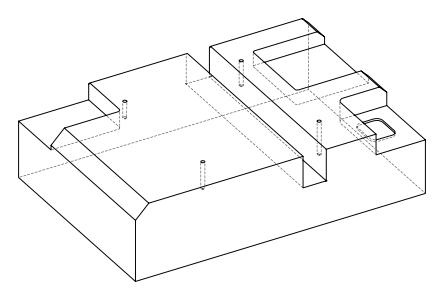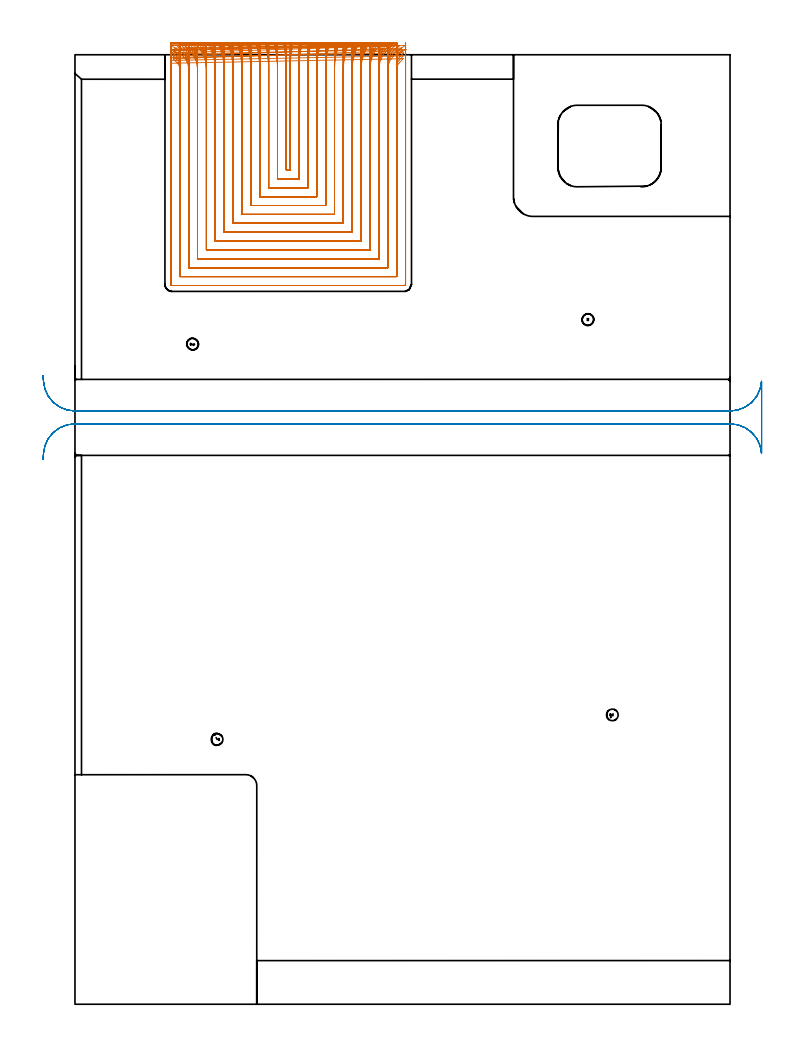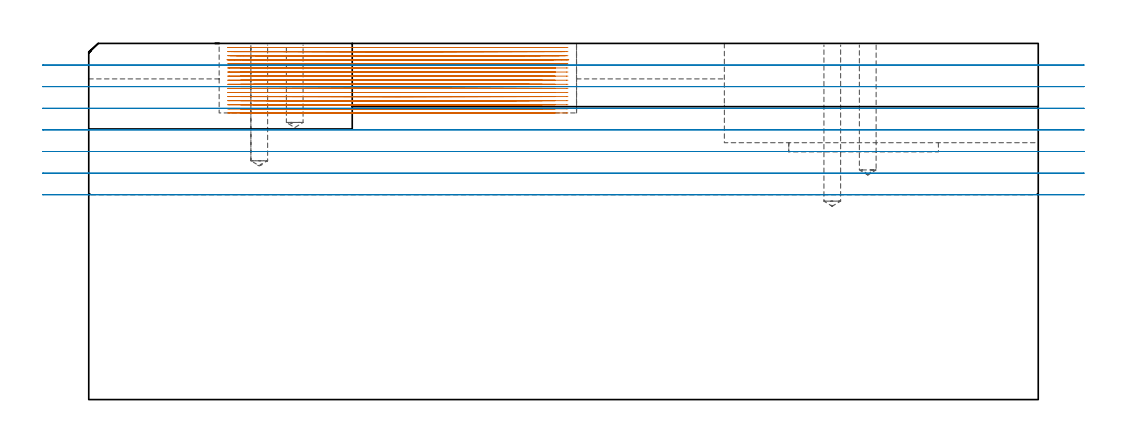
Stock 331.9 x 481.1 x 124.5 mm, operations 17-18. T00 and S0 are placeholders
(PLAN: 18 operations, 6 tool changes, 271.2 min)
(1 SPOT_DRILL | STEP1POCKET | NXT0321_9005460120000 | 0.03 min | 0 mm3)
(2 SPOT_DRILL_1 | STEP1POCKET_1 | NXT0321_9005460120000 | 0.03 min | 0 mm3)
(3 SPOT_DRILL_2 | STEP1POCKET_2 | NXT0321_9005460120000 | 0.03 min | 0 mm3)
(4 SPOT_DRILL_3 | STEP1POCKET_3 | NXT0321_9005460120000 | 0.03 min | 0 mm3)
(5 DRILL_BLIND_HOLE_INTO_CENTER | STEP1POCKET | UGT0301_454 | 0.19 min | 1205 mm3)
(6 DRILL_BLIND_HOLE_INTO_CENTER_1 | STEP1POCKET_1 | UGT0301_454 | 0.24 min | 1498 mm3)
(7 DRILL_BLIND_HOLE_INTO_CENTER_2 | STEP1POCKET_2 | UGT0301_454 | 0.18 min | 1119 mm3)
(8 DRILL_BLIND_HOLE_INTO_CENTER_3 | STEP1POCKET_3 | UGT0301_454 | 0.13 min | 759 mm3)
(9 AREA_MILL | FG_CHAMFER_SURFACE | UGT0205_001 | 2.73 min | 909 mm3)
(10 AREA_MILL_1 | FG_CHAMFER_SURFACE_1 | UGT0205_001 | 2.02 min | 4016 mm3)
(11 AREA_MILL_2 | FG_CHAMFER_SURFACE_2 | UGT0205_001 | 2.61 min | 855 mm3)
(12 AREA_MILL_3 | FG_CHAMFER_SURFACE_3 | UGT0205_001 | 15.73 min | 60524 mm3)
(13 AREA_MILL_4 | FG_CHAMFER_SURFACE_4 | UGT0205_001 | 2.29 min | 4998 mm3)
(14 MILL_CORNER_NOTCH_RECTANGULAR | CORNER_NOTCH_RECTANGULAR | NXT0201_013 | Follow Part, ap 2.5, ae 75% | 42.78 min | 318125 mm3)
(15 MILL_CORNER_NOTCH_RECTANGULAR_1 | CORNER_NOTCH_RECTANGULAR_1 | NXT0201_012 | Follow Part, ap 4, ae 75% | 17.48 min | 310541 mm3)
(16 MILL_RECTANGULAR_POCKET | POCKET_RECTANGULAR_STRAIGHT | NXT0201_012 | Follow Part, ap 4, ae 75% | 0.43 min | 6655 mm3)
(17 MILL_SLOT | SLOT_PARTIAL_RECTANGULAR | NXT0201_008 | Follow Part, ap 1.5, ae 75% | 172.89 min | 362777 mm3)
(18 MILL_RECTANGULAR_SLOT | SLOT_RECTANGULAR | UGT0201_004 | Follow Part, ap 8, ae 75% | 11.36 min | 676021 mm3)
(TOOL NXT0321_9005460120000 | NC Spot Drill, 142deg, 12mm, Carbide, Uncoated | D12 PA142 FL30 Z2)
(TOOL UGT0301_454 | Carbide Drill 5.9 mm | D5.9 PA118 FL57 Z2)
(TOOL UGT0205_001 | Chamfer Mill 20 x 3 x 45 deg. | D20 FL50 Z2)
(TOOL NXT0201_013 | ENDMILL 10mm | D10 FL30 Z4)
(TOOL NXT0201_012 | ENDMILL 16mm [2P460-1600-NA 1630] | D16 FL38 Z6)
(TOOL NXT0201_008 | ENDMILL 6mm [2P460-0600-NA 1630] | D6 FL26 Z6)
(TOOL UGT0201_004 | End Mill 32 mm | D32 FL53 Z6)
(OP 17 MILL_SLOT)
G17 G21 G94 G90
T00 M6
G54
G17 G0 G90 X105.66 Y487.053 S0 M3
G43 Z134.5 H1
Z123.07
G94 G1 X106.187 Y484.1 F250.
G2 X107.1 Y473.807 R58.5 F500.
G1 Y422.7
X109.
Y473.805
G2 X109.913 Y484.1 R58.5
G1 X110.441 Y487.053 F250.
X101.038 Y487.045
X101.61 Y484.1
G2 X102.6 Y473.807 R54. F500.
G1 Y418.2
X113.5
Y473.805
G2 X114.49 Y484.1 R54.
G1 X115.062 Y487.045 F250.
X96.394 Y487.034
X97.018 Y484.1
G2 X98.1 Y473.807 R49.5 F500.
G1 Y413.7
X118.
Y473.805
G2 X119.082 Y484.1 R49.5
G1 X119.706 Y487.034 F250.
X91.721 Y487.02
X92.407 Y484.1
G2 X93.6 Y473.807 R45. F500.
G1 Y409.2
X122.5
Y473.805
G2 X123.693 Y484.1 R45.
G1 X124.38 Y487.02 F250.
X87.008 Y487.001
X87.77 Y484.1
G2 X89.1 Y473.807 R40.5 F500.
G1 Y404.7
X127.
Y473.805
G2 X128.33 Y484.1 R40.5
G1 X129.093 Y487.001 F250.
X82.239 Y486.975
X83.097 Y484.1
G2 X84.6 Y473.807 R36. F500.
G1 Y400.2
X131.5
Y473.805
G2 X133.003 Y484.1 R36.
G1 X133.861 Y486.975 F250.
X77.391 Y486.935
X78.371 Y484.1
G2 X80.1 Y473.807 R31.5 F500.
G1 Y395.7
X136.
Y473.805
G2 X137.73 Y484.1 R31.5
G1 X138.71 Y486.935 F250.
X72.417 Y486.873
X73.561 Y484.1
G2 X75.6 Y473.807 R27. F500.
G1 Y391.2
X140.5
Y473.805
G2 X142.54 Y484.1 R27.
G1 X143.683 Y486.873 F250.
X67.235 Y486.768
X68.608 Y484.1
G2 X71.1 Y473.807 R22.5 F500.
G1 Y386.7
X145.
Y473.805
G2 X147.493 Y484.1 R22.5
G1 X148.866 Y486.768 F250.
X61.651 Y486.561
X63.367 Y484.1
G2 X66.6 Y473.807 R18. F500.
G1 Y382.2
X149.5
Y473.805
G2 X152.735 Y484.1 R18.
G1 X154.45 Y486.561 F250.
X55.048 Y486.041
X57.335 Y484.1
G2 X62.1 Y473.807 R13.5 F500.
G1 Y377.7
X154.
Y473.805
G2 X158.767 Y484.1 R13.5
G1 X161.054 Y486.041 F250.
X50.016 Y483.188 F500.
X52.689 Y481.825 F250.
G2 X57.6 Y473.807 R9. F500.
G1 Y373.2
X158.5
Y473.805
G2 X163.412 Y481.823 R9.
G1 X166.084 Y483.186 F250.
X49.727 Y479.097 F500.
X51.821 Y476.949 F250.
G2 X53.1 Y473.807 R4.5 F500.
G1 Y368.7
X163.
Y473.805
G2 X164.27 Y476.938 R4.5
G1 X166.359 Y479.092 F250.
X48.6 Y476.807 F500.
Y473.807 F250.
Y364.7 F500.
G3 X49.1 Y364.2 R0.5
G1 X167.
G3 X167.5 Y364.7 R0.5
G1 Y473.805
Y476.805 F250.
G0 Z134.5
X105.97 Y487.065
Z121.641
G1 X106.425 Y484.1
G2 X107.1 Y475.237 R58.5 F500.
G1 Y422.7
X109.
Y475.235
G2 X109.676 Y484.1 R58.5
G1 X110.13 Y487.065 F250.
X101.375 Y487.059
X101.868 Y484.1
G2 X102.6 Y475.237 R54. F500.
G1 Y418.2
X113.5
Y475.235
G2 X114.233 Y484.1 R54.
G1 X114.725 Y487.059 F250.
X96.763 Y487.052
X97.3 Y484.1
G2 X98.1 Y475.237 R49.5 F500.
G1 Y413.7
X118.
Y475.235
G2 X118.8 Y484.1 R49.5
G1 X119.338 Y487.051 F250.
X92.128 Y487.041
X92.719 Y484.1
G2 X93.6 Y475.237 R45. F500.
G1 Y409.2
X122.5
Y475.235
G2 X123.382 Y484.1 R45.
G1 X123.973 Y487.041 F250.
X87.462 Y487.027
X88.118 Y484.1
G2 X89.1 Y475.237 R40.5 F500.
G1 Y404.7
X127.
Y475.235
G2 X127.982 Y484.1 R40.5
G1 X128.639 Y487.027 F250.
X82.753 Y487.008
X83.492 Y484.1
G2 X84.6 Y475.237 R36. F500.
G1 Y400.2
X131.5
Y475.235
G2 X132.609 Y484.1 R36.
G1 X133.347 Y487.008 F250.
X77.983 Y486.979
X78.827 Y484.1
G2 X80.1 Y475.237 R31.5 F500.
G1 Y395.7
X136.
Y475.235
G2 X137.273 Y484.1 R31.5
G1 X138.117 Y486.979 F250.
X73.119 Y486.934
X74.104 Y484.1
G2 X75.6 Y475.237 R27. F500.
G1 Y391.2
X140.5
Y475.235
G2 X141.997 Y484.1 R27.
G1 X142.982 Y486.934 F250.
X68.099 Y486.857
X69.281 Y484.1
G2 X71.1 Y475.237 R22.5 F500.
G1 Y386.7
X145.
Y475.235
G2 X146.82 Y484.1 R22.5
G1 X148.002 Y486.857 F250.
X62.79 Y486.711
X64.267 Y484.1
G2 X66.6 Y475.237 R18. F500.
G1 Y382.2
X149.5
Y475.235
G2 X151.834 Y484.1 R18.
G1 X153.312 Y486.711 F250.
X56.814 Y486.363
X58.783 Y484.1
G2 X62.1 Y475.237 R13.5 F500.
G1 Y377.7
X154.
Y475.235
G2 X157.318 Y484.1 R13.5
G1 X159.288 Y486.363 F250.
X50.675 Y484.494
X53.245 Y482.946
G2 X57.6 Y475.237 R9. F500.
G1 Y373.2
X158.5
Y475.235
G2 X162.856 Y482.945 R9.
G1 X165.426 Y484.493 F250.
X49.727 Y480.527 F500.
X51.821 Y478.379 F250.
G2 X53.1 Y475.237 R4.5 F500.
G1 Y368.7
X163.
Y475.235
G2 X164.27 Y478.369 R4.5
G1 X166.359 Y480.522 F250.
X48.6 Y478.237 F500.
Y475.237 F250.
Y364.7 F500.
G3 X49.1 Y364.2 R0.5
G1 X167.
G3 X167.5 Y364.7 R0.5
G1 Y475.235
Y478.235 F250.
G0 Z134.5
X106.255 Y487.076
Z120.212
G1 X106.633 Y484.1
G2 X107.1 Y476.726 R58.5 F500.
G1 Y422.7
X109.
Y476.717
G2 X109.468 Y484.1 R58.5
G1 X109.846 Y487.076 F250.
X101.685 Y487.072
X102.094 Y484.1
G2 X102.6 Y476.726 R54. F500.
G1 Y418.2
X113.5
Y476.717
G2 X114.007 Y484.1 R54.
G1 X114.417 Y487.072 F250.
X97.101 Y487.067
X97.548 Y484.1
G2 X98.1 Y476.726 R49.5 F500.
G1 Y413.7
X118.
Y476.717
G2 X118.554 Y484.1 R49.5
G1 X119.001 Y487.066 F250.
X92.5 Y487.059
X92.992 Y484.1
G2 X93.6 Y476.726 R45. F500.
G1 Y409.2
X122.5
Y476.717
G2 X123.11 Y484.1 R45.
G1 X123.602 Y487.059 F250.
X87.877 Y487.05
X88.423 Y484.1
G2 X89.1 Y476.726 R40.5 F500.
G1 Y404.7
X127.
Y476.717
G2 X127.679 Y484.1 R40.5
G1 X128.226 Y487.05 F250.
X83.222 Y487.036
X83.837 Y484.1
G2 X84.6 Y476.726 R36. F500.
G1 Y400.2
X131.5
Y476.717
G2 X132.265 Y484.1 R36.
G1 X132.88 Y487.036 F250.
X78.523 Y487.017
X79.225 Y484.1
G2 X80.1 Y476.726 R31.5 F500.
G1 Y395.7
X136.
Y476.717
G2 X136.877 Y484.1 R31.5
G1 X137.581 Y487.016 F250.
X73.754 Y486.986
X74.574 Y484.1
G2 X75.6 Y476.726 R27. F500.
G1 Y391.2
X140.5
Y476.717
G2 X141.529 Y484.1 R27.
G1 X142.349 Y486.986 F250.
X68.874 Y486.934
X69.857 Y484.1
G2 X71.1 Y476.726 R22.5 F500.
G1 Y386.7
X145.
Y476.717
G2 X146.246 Y484.1 R22.5
G1 X147.23 Y486.934 F250.
X63.792 Y486.837
X65.02 Y484.1
G2 X66.6 Y476.726 R18. F500.
G1 Y382.2
X149.5
Y476.717
G2 X151.084 Y484.1 R18.
G1 X152.314 Y486.836 F250.
X58.27 Y486.613
X59.908 Y484.1
G2 X62.1 Y476.726 R13.5 F500.
G1 Y377.7
X154.
Y476.717
G2 X156.198 Y484.1 R13.5
G1 X157.839 Y486.612 F250.
X51.648 Y485.71
X54.038 Y483.898
G2 X57.6 Y476.726 R9. F500.
G1 Y373.2
X158.5
Y476.717
G2 X162.04 Y483.872 R9.
G1 X164.425 Y485.692 F250.
X49.441 Y482.069 F500.
X51.648 Y480.037 F250.
G2 X53.1 Y476.726 R4.5 F500.
G1 Y368.7
X163.
Y476.717
G2 X164.434 Y480.01 R4.5
G1 X166.629 Y482.055 F250.
X48.6 Y479.726 F500.
Y476.726 F250.
Y364.7 F500.
G3 X49.1 Y364.2 R0.5
G1 X167.
G3 X167.5 Y364.7 R0.5
G1 Y476.717
Y479.717 F250.
G0 Z134.5
X106.53 Y487.086
Z118.782
G1 X106.822 Y484.1
G2 X107.1 Y478.404 R58.5 F500.
G1 Y422.7
X109.
Y478.397
G2 X109.279 Y484.1 R58.5
G1 X109.571 Y487.086 F250.
X101.982 Y487.083
X102.299 Y484.1
G2 X102.6 Y478.404 R54. F500.
G1 Y418.2
X113.5
Y478.397
G2 X113.802 Y484.1 R54.
G1 X114.119 Y487.083 F250.
X97.426 Y487.08
X97.771 Y484.1
G2 X98.1 Y478.404 R49.5 F500.
G1 Y413.7
X118.
Y478.397
G2 X118.33 Y484.1 R49.5
G1 X118.675 Y487.08 F250.
X92.858 Y487.076
X93.238 Y484.1
G2 X93.6 Y478.404 R45. F500.
G1 Y409.2
X122.5
Y478.397
G2 X122.863 Y484.1 R45.
G1 X123.243 Y487.076 F250.
X88.275 Y487.07
X88.697 Y484.1
G2 X89.1 Y478.404 R40.5 F500.
G1 Y404.7
X127.
Y478.397
G2 X127.404 Y484.1 R40.5
G1 X127.826 Y487.07 F250.
X83.672 Y487.062
X84.147 Y484.1
G2 X84.6 Y478.404 R36. F500.
G1 Y400.2
X131.5
Y478.397
G2 X131.955 Y484.1 R36.
G1 X132.43 Y487.062 F250.
X79.038 Y487.051
X79.581 Y484.1
G2 X80.1 Y478.404 R31.5 F500.
G1 Y395.7
X136.
Y478.397
G2 X136.521 Y484.1 R31.5
G1 X137.064 Y487.05 F250.
X74.359 Y487.032
X74.992 Y484.1
G2 X75.6 Y478.404 R27. F500.
G1 Y391.2
X140.5
Y478.397
G2 X141.109 Y484.1 R27.
G1 X141.743 Y487.032 F250.
X69.608 Y487.002
X70.367 Y484.1
G2 X71.1 Y478.404 R22.5 F500.
G1 Y386.7
X145.
Y478.397
G2 X145.735 Y484.1 R22.5
G1 X146.495 Y487.002 F250.
X64.726 Y486.946
X65.675 Y484.1
G2 X66.6 Y478.404 R18. F500.
G1 Y382.2
X149.5
Y478.397
G2 X150.427 Y484.1 R18.
G1 X151.378 Y486.945 F250.
X59.574 Y486.82
X60.839 Y484.1
G2 X62.1 Y478.404 R13.5 F500.
G1 Y377.7
X154.
Y478.397
G2 X155.264 Y484.1 R13.5
G1 X156.531 Y486.819 F250.
X53.669 Y486.423
X55.568 Y484.1
G2 X57.6 Y478.404 R9. F500.
G1 Y373.2
X158.5
Y478.397
G2 X160.538 Y484.1 R9.
G1 X162.439 Y486.421 F250.
X48.336 Y483.806 F500.
X50.911 Y482.265 F250.
G2 X53.1 Y478.404 R4.5 F500.
G1 Y368.7
X163.
Y478.397
G2 X165.2 Y482.265 R4.5
G1 X167.779 Y483.798 F250.
X48.6 Y481.404 F500.
Y478.404 F250.
Y364.7 F500.
G3 X49.1 Y364.2 R0.5
G1 X167.
G3 X167.5 Y364.7 R0.5
G1 Y478.397
Y481.397 F250.
G0 Z134.5
X106.789 Y487.094
Z117.353
G1 X106.981 Y484.1
G2 X107.1 Y480.366 R58.5 F500.
G1 Y422.7
X109.
Y480.367
G2 X109.119 Y484.1 R58.5
G1 X109.311 Y487.094 F250.
X102.263 Y487.093
X102.471 Y484.1
G2 X102.6 Y480.366 R54. F500.
G1 Y418.2
X113.5
Y480.367
G2 X113.629 Y484.1 R54.
G1 X113.837 Y487.093 F250.
X97.733 Y487.091
X97.959 Y484.1
G2 X98.1 Y480.366 R49.5 F500.
G1 Y413.7
X118.
Y480.367
G2 X118.141 Y484.1 R49.5
G1 X118.367 Y487.091 F250.
X93.196 Y487.09
X93.445 Y484.1
G2 X93.6 Y480.366 R45. F500.
G1 Y409.2
X122.5
Y480.367
G2 X122.655 Y484.1 R45.
G1 X122.904 Y487.09 F250.
X88.651 Y487.087
X88.928 Y484.1
G2 X89.1 Y480.366 R40.5 F500.
G1 Y404.7
X127.
Y480.367
G2 X127.172 Y484.1 R40.5
G1 X127.449 Y487.087 F250.
X84.095 Y487.084
X84.406 Y484.1
G2 X84.6 Y480.366 R36. F500.
G1 Y400.2
X131.5
Y480.367
G2 X131.694 Y484.1 R36.
G1 X132.005 Y487.084 F250.
X79.522 Y487.079
X79.878 Y484.1
G2 X80.1 Y480.366 R31.5 F500.
G1 Y395.7
X136.
Y480.367
G2 X136.222 Y484.1 R31.5
G1 X136.577 Y487.079 F250.
X74.926 Y487.071
X75.341 Y484.1
G2 X75.6 Y480.366 R27. F500.
G1 Y391.2
X140.5
Y480.367
G2 X140.759 Y484.1 R27.
G1 X141.174 Y487.071 F250.
X70.29 Y487.058
X70.788 Y484.1
G2 X71.1 Y480.366 R22.5 F500.
G1 Y386.7
X145.
Y480.367
G2 X145.312 Y484.1 R22.5
G1 X145.81 Y487.058 F250.
X65.586 Y487.035
X66.208 Y484.1
G2 X66.6 Y480.366 R18. F500.
G1 Y382.2
X149.5
Y480.367
G2 X149.891 Y484.1 R18.
G1 X150.513 Y487.035 F250.
X60.744 Y486.983
X61.573 Y484.1
G2 X62.1 Y480.366 R13.5 F500.
G1 Y377.7
X154.
Y480.367
G2 X154.526 Y484.1 R13.5
G1 X155.356 Y486.983 F250.
X55.544 Y486.83
X56.789 Y484.1
G2 X57.6 Y480.366 R9. F500.
G1 Y373.2
X158.5
Y480.367
G2 X159.311 Y484.1 R9.
G1 X160.555 Y486.83 F250.
X48.915 Y485.765
X51.31 Y483.959
G2 X53.1 Y480.366 R4.5 F500.
G1 Y368.7
X163.
Y480.367
G2 X164.798 Y483.966 R4.5
G1 X167.197 Y485.767 F250.
X48.6 Y483.366 F500.
Y480.366 F250.
Y364.7 F500.
G3 X49.1 Y364.2 R0.5
G1 X167.
G3 X167.5 Y364.7 R0.5
G1 Y480.367
Y483.367 F250.
G0 Z134.5
X107.045 Y487.1
Z115.923
G1 X107.093 Y484.1
G2 X107.1 Y483.165 R58.5 F500.
G1 Y422.7
X109.
Y483.24
G2 X109.006 Y484.1 R58.5
G1 X109.05 Y487.1 F250.
X102.54
X102.592 Y484.1
G2 X102.6 Y483.165 R54. F500.
G1 Y418.2
X113.5
Y483.24
G2 X113.507 Y484.1 R54.
G1 X113.555 Y487.1 F250.
X98.035 Y487.099
X98.091 Y484.1
G2 X98.1 Y483.165 R49.5 F500.
G1 Y413.7
X118.
Y483.24
G2 X118.007 Y484.1 R49.5
G1 X118.06 Y487.1 F250.
X93.528 Y487.099
X93.59 Y484.1
G2 X93.6 Y483.165 R45. F500.
G1 Y409.2
X122.5
Y483.24
G2 X122.508 Y484.1 R45.
G1 X122.566 Y487.099 F250.
X89.02
X89.089 Y484.1
G2 X89.1 Y483.165 R40.5 F500.
G1 Y404.7
X127.
Y483.24
G2 X127.009 Y484.1 R40.5
G1 X127.073 Y487.099 F250.
X84.51
X84.588 Y484.1
G2 X84.6 Y483.165 R36. F500.
G1 Y400.2
X131.5
Y483.24
G2 X131.51 Y484.1 R36.
G1 X131.582 Y487.099 F250.
X79.997
X80.086 Y484.1
G2 X80.1 Y483.165 R31.5 F500.
G1 Y395.7
X136.
Y483.24
G2 X136.012 Y484.1 R31.5
G1 X136.094 Y487.099 F250.
X75.48 Y487.098
X75.584 Y484.1
G2 X75.6 Y483.165 R27. F500.
G1 Y391.2
X140.5
Y483.24
G2 X140.514 Y484.1 R27.
G1 X140.609 Y487.098 F250.
X70.956 Y487.097
X71.081 Y484.1
G2 X71.1 Y483.165 R22.5 F500.
G1 Y386.7
X145.
Y483.24
G2 X145.016 Y484.1 R22.5
G1 X145.131 Y487.098 F250.
X66.42 Y487.096
X66.576 Y484.1
G2 X66.6 Y483.165 R18. F500.
G1 Y382.2
X149.5
Y483.24
G2 X149.521 Y484.1 R18.
G1 X149.664 Y487.097 F250.
X61.86 Y487.093
X62.068 Y484.1
G2 X62.1 Y483.165 R13.5 F500.
G1 Y377.7
X154.
Y483.24
G2 X154.027 Y484.1 R13.5
G1 X154.219 Y487.094 F250.
X57.24 Y487.084
X57.551 Y484.1
G2 X57.6 Y483.165 R9. F500.
G1 Y373.2
X158.5
Y483.24
G2 X158.541 Y484.1 R9.
G1 X158.828 Y487.086 F250.
X53.002 Y487.1
Y484.1
G2 X53.1 Y483.165 R4.5 F500.
G1 Y368.7
X163.
Y483.24
G2 X163.083 Y484.1 R4.5
G1 Y487.1 F250.
X48.6 Y486.165
Y483.165
Y364.7 F500.
G3 X49.1 Y364.2 R0.5
G1 X167.
G3 X167.5 Y364.7 R0.5
G1 Y483.24
Y486.24 F250.
G0 X107.096 Y487.1 Z114.494
G1 X107.1 Y484.1
Y484.026 F500.
Y422.7
X109.
Y484.037
Y484.1
X109.003 Y487.1 F250.
X102.596
X102.6 Y484.1
Y484.026 F500.
Y418.2
X113.5
Y484.037
Y484.1
X113.504 Y487.1 F250.
X98.095
X98.1 Y484.1
Y484.026 F500.
Y413.7
X118.
Y484.037
Y484.1
X118.004 Y487.1 F250.
X93.595
X93.6 Y484.1
Y484.026 F500.
Y409.2
X122.5
Y484.037
Y484.1
X122.504 Y487.1 F250.
X89.094
X89.1 Y484.1
Y484.026 F500.
Y404.7
X127.
Y484.037
Y484.1
X127.005 Y487.1 F250.
X84.594
X84.6 Y484.1
Y484.026 F500.
Y400.2
X131.5
Y484.037
Y484.1
X131.505 Y487.1 F250.
X80.093
X80.1 Y484.1
Y484.026 F500.
Y395.7
X136.
Y484.037
Y484.1
X136.006 Y487.1 F250.
X75.592
X75.6 Y484.1
Y484.026 F500.
Y391.2
X140.5
Y484.037
Y484.1
X140.507 Y487.1 F250.
X71.09
X71.1 Y484.1
Y484.026 F500.
Y386.7
X145.
Y484.037
Y484.1
X145.008 Y487.1 F250.
X66.587
X66.6 Y484.1
Y484.026 F500.
Y382.2
X149.5
Y484.037
Y484.1
X149.511 Y487.1 F250.
X62.083
X62.1 Y484.1
Y484.026 F500.
Y377.7
X154.
Y484.037
Y484.1
X154.014 Y487.1 F250.
X57.575
X57.6 Y484.1
Y484.026 F500.
Y373.2
X158.5
Y484.037
Y484.1
X158.521 Y487.1 F250.
X53.05
X53.099 Y484.1
X53.1 Y484.026 F500.
Y368.7
X163.
Y484.037
Y484.1
X163.042 Y487.1 F250.
X48.6 Y487.026
Y484.026
Y364.7 F500.
G3 X49.1 Y364.2 R0.5
G1 X167.
G3 X167.5 Y364.7 R0.5
G1 Y484.037
Y487.037 F250.
G0 X107.1 Y487.1 Z113.065
G1 Y484.1
Y422.7 F500.
X109.
Y484.1
Y487.1 F250.
X102.6
Y484.1
Y418.2 F500.
X113.5
Y484.1
Y487.1 F250.
X98.1
Y484.1
Y413.7 F500.
X118.
Y484.1
Y487.1 F250.
X93.6
Y484.1
Y409.2 F500.
X122.5
Y484.1
Y487.1 F250.
X89.1
Y484.1
Y404.7 F500.
X127.
Y484.1
Y487.1 F250.
X84.6
Y484.1
Y400.2 F500.
X131.5
Y484.1
Y487.1 F250.
X80.1
Y484.1
Y395.7 F500.
X136.
Y484.1
Y487.1 F250.
X75.6
Y484.1
Y391.2 F500.
X140.5
Y484.1
Y487.1 F250.
X71.1
Y484.1
Y386.7 F500.
X145.
Y484.1
Y487.1 F250.
X66.6
Y484.1
Y382.2 F500.
X149.5
Y484.1
Y487.1 F250.
X62.1
Y484.1
Y377.7 F500.
X154.
Y484.1
Y487.1 F250.
X57.6
Y484.1
Y373.2 F500.
X158.5
Y484.1
Y487.1 F250.
X53.1
Y484.1
Y368.7 F500.
X163.
Y484.1
Y487.1 F250.
X48.6
Y484.1
Y364.7 F500.
G3 X49.1 Y364.2 R0.5
G1 X167.
G3 X167.5 Y364.7 R0.5
G1 Y484.1
Y487.1 F250.
G0 X107.1 Z111.635
G1 Y484.1
Y422.7 F500.
X109.
Y484.1
Y487.1 F250.
X102.6
Y484.1
Y418.2 F500.
X113.5
Y484.1
Y487.1 F250.
X98.1
Y484.1
Y413.7 F500.
X118.
Y484.1
Y487.1 F250.
X93.6
Y484.1
Y409.2 F500.
X122.5
Y484.1
Y487.1 F250.
X89.1
Y484.1
Y404.7 F500.
X127.
Y484.1
Y487.1 F250.
X84.6
Y484.1
Y400.2 F500.
X131.5
Y484.1
Y487.1 F250.
X80.1
Y484.1
Y395.7 F500.
X136.
Y484.1
Y487.1 F250.
X75.6
Y484.1
Y391.2 F500.
X140.5
Y484.1
Y487.1 F250.
X71.1
Y484.1
Y386.7 F500.
X145.
Y484.1
Y487.1 F250.
X66.6
Y484.1
Y382.2 F500.
X149.5
Y484.1
Y487.1 F250.
X62.1
Y484.1
Y377.7 F500.
X154.
Y484.1
Y487.1 F250.
X57.6
Y484.1
Y373.2 F500.
X158.5
Y484.1
Y487.1 F250.
X53.1
Y484.1
Y368.7 F500.
X163.
Y484.1
Y487.1 F250.
X48.6
Y484.1
Y364.7 F500.
G3 X49.1 Y364.2 R0.5
G1 X167.
G3 X167.5 Y364.7 R0.5
G1 Y484.1
Y487.1 F250.
G0 X107.1 Z110.206
G1 Y484.1
Y422.7 F500.
X109.
Y484.1
Y487.1 F250.
X102.6
Y484.1
Y418.2 F500.
X113.5
Y484.1
Y487.1 F250.
X98.1
Y484.1
Y413.7 F500.
X118.
Y484.1
Y487.1 F250.
X93.6
Y484.1
Y409.2 F500.
X122.5
Y484.1
Y487.1 F250.
X89.1
Y484.1
Y404.7 F500.
X127.
Y484.1
Y487.1 F250.
X84.6
Y484.1
Y400.2 F500.
X131.5
Y484.1
Y487.1 F250.
X80.1
Y484.1
Y395.7 F500.
X136.
Y484.1
Y487.1 F250.
X75.6
Y484.1
Y391.2 F500.
X140.5
Y484.1
Y487.1 F250.
X71.1
Y484.1
Y386.7 F500.
X145.
Y484.1
Y487.1 F250.
X66.6
Y484.1
Y382.2 F500.
X149.5
Y484.1
Y487.1 F250.
X62.1
Y484.1
Y377.7 F500.
X154.
Y484.1
Y487.1 F250.
X57.6
Y484.1
Y373.2 F500.
X158.5
Y484.1
Y487.1 F250.
X53.1
Y484.1
Y368.7 F500.
X163.
Y484.1
Y487.1 F250.
X48.6
Y484.1
Y364.7 F500.
G3 X49.1 Y364.2 R0.5
G1 X167.
G3 X167.5 Y364.7 R0.5
G1 Y484.1
Y487.1 F250.
G0 X107.1 Z108.776
G1 Y484.1
Y422.7 F500.
X109.
Y484.1
Y487.1 F250.
X102.6
Y484.1
Y418.2 F500.
X113.5
Y484.1
Y487.1 F250.
X98.1
Y484.1
Y413.7 F500.
X118.
Y484.1
Y487.1 F250.
X93.6
Y484.1
Y409.2 F500.
X122.5
Y484.1
Y487.1 F250.
X89.1
Y484.1
Y404.7 F500.
X127.
Y484.1
Y487.1 F250.
X84.6
Y484.1
Y400.2 F500.
X131.5
Y484.1
Y487.1 F250.
X80.1
Y484.1
Y395.7 F500.
X136.
Y484.1
Y487.1 F250.
X75.6
Y484.1
Y391.2 F500.
X140.5
Y484.1
Y487.1 F250.
X71.1
Y484.1
Y386.7 F500.
X145.
Y484.1
Y487.1 F250.
X66.6
Y484.1
Y382.2 F500.
X149.5
Y484.1
Y487.1 F250.
X62.1
Y484.1
Y377.7 F500.
X154.
Y484.1
Y487.1 F250.
X57.6
Y484.1
Y373.2 F500.
X158.5
Y484.1
Y487.1 F250.
X53.1
Y484.1
Y368.7 F500.
X163.
Y484.1
Y487.1 F250.
X48.6
Y484.1
Y364.7 F500.
G3 X49.1 Y364.2 R0.5
G1 X167.
G3 X167.5 Y364.7 R0.5
G1 Y484.1
Y487.1 F250.
G0 X107.1 Z107.347
G1 Y484.1
Y422.7 F500.
X109.
Y484.1
Y487.1 F250.
X102.6
Y484.1
Y418.2 F500.
X113.5
Y484.1
Y487.1 F250.
X98.1
Y484.1
Y413.7 F500.
X118.
Y484.1
Y487.1 F250.
X93.6
Y484.1
Y409.2 F500.
X122.5
Y484.1
Y487.1 F250.
X89.1
Y484.1
Y404.7 F500.
X127.
Y484.1
Y487.1 F250.
X84.6
Y484.1
Y400.2 F500.
X131.5
Y484.1
Y487.1 F250.
X80.1
Y484.1
Y395.7 F500.
X136.
Y484.1
Y487.1 F250.
X75.6
Y484.1
Y391.2 F500.
X140.5
Y484.1
Y487.1 F250.
X71.1
Y484.1
Y386.7 F500.
X145.
Y484.1
Y487.1 F250.
X66.6
Y484.1
Y382.2 F500.
X149.5
Y484.1
Y487.1 F250.
X62.1
Y484.1
Y377.7 F500.
X154.
Y484.1
Y487.1 F250.
X57.6
Y484.1
Y373.2 F500.
X158.5
Y484.1
Y487.1 F250.
X53.1
Y484.1
Y368.7 F500.
X163.
Y484.1
Y487.1 F250.
X48.6
Y484.1
Y364.7 F500.
G3 X49.1 Y364.2 R0.5
G1 X167.
G3 X167.5 Y364.7 R0.5
G1 Y484.1
Y487.1 F250.
G0 X107.1 Z105.918
G1 Y484.1
Y422.7 F500.
X109.
Y484.1
Y487.1 F250.
X102.6
Y484.1
Y418.2 F500.
X113.5
Y484.1
Y487.1 F250.
X98.1
Y484.1
Y413.7 F500.
X118.
Y484.1
Y487.1 F250.
X93.6
Y484.1
Y409.2 F500.
X122.5
Y484.1
Y487.1 F250.
X89.1
Y484.1
Y404.7 F500.
X127.
Y484.1
Y487.1 F250.
X84.6
Y484.1
Y400.2 F500.
X131.5
Y484.1
Y487.1 F250.
X80.1
Y484.1
Y395.7 F500.
X136.
Y484.1
Y487.1 F250.
X75.6
Y484.1
Y391.2 F500.
X140.5
Y484.1
Y487.1 F250.
X71.1
Y484.1
Y386.7 F500.
X145.
Y484.1
Y487.1 F250.
X66.6
Y484.1
Y382.2 F500.
X149.5
Y484.1
Y487.1 F250.
X62.1
Y484.1
Y377.7 F500.
X154.
Y484.1
Y487.1 F250.
X57.6
Y484.1
Y373.2 F500.
X158.5
Y484.1
Y487.1 F250.
X53.1
Y484.1
Y368.7 F500.
X163.
Y484.1
Y487.1 F250.
X48.6
Y484.1
Y364.7 F500.
G3 X49.1 Y364.2 R0.5
G1 X167.
G3 X167.5 Y364.7 R0.5
G1 Y484.1
Y487.1 F250.
G0 X107.1 Z104.488
G1 Y484.1
Y422.7 F500.
X109.
Y484.1
Y487.1 F250.
X102.6
Y484.1
Y418.2 F500.
X113.5
Y484.1
Y487.1 F250.
X98.1
Y484.1
Y413.7 F500.
X118.
Y484.1
Y487.1 F250.
X93.6
Y484.1
Y409.2 F500.
X122.5
Y484.1
Y487.1 F250.
X89.1
Y484.1
Y404.7 F500.
X127.
Y484.1
Y487.1 F250.
X84.6
Y484.1
Y400.2 F500.
X131.5
Y484.1
Y487.1 F250.
X80.1
Y484.1
Y395.7 F500.
X136.
Y484.1
Y487.1 F250.
X75.6
Y484.1
Y391.2 F500.
X140.5
Y484.1
Y487.1 F250.
X71.1
Y484.1
Y386.7 F500.
X145.
Y484.1
Y487.1 F250.
X66.6
Y484.1
Y382.2 F500.
X149.5
Y484.1
Y487.1 F250.
X62.1
Y484.1
Y377.7 F500.
X154.
Y484.1
Y487.1 F250.
X57.6
Y484.1
Y373.2 F500.
X158.5
Y484.1
Y487.1 F250.
X53.1
Y484.1
Y368.7 F500.
X163.
Y484.1
Y487.1 F250.
X48.6
Y484.1
Y364.7 F500.
G3 X49.1 Y364.2 R0.5
G1 X167.
G3 X167.5 Y364.7 R0.5
G1 Y484.1
Y487.1 F250.
G0 X107.1 Z103.059
G1 Y484.1
Y422.7 F500.
X109.
Y484.1
Y487.1 F250.
X102.6
Y484.1
Y418.2 F500.
X113.5
Y484.1
Y487.1 F250.
X98.1
Y484.1
Y413.7 F500.
X118.
Y484.1
Y487.1 F250.
X93.6
Y484.1
Y409.2 F500.
X122.5
Y484.1
Y487.1 F250.
X89.1
Y484.1
Y404.7 F500.
X127.
Y484.1
Y487.1 F250.
X84.6
Y484.1
Y400.2 F500.
X131.5
Y484.1
Y487.1 F250.
X80.1
Y484.1
Y395.7 F500.
X136.
Y484.1
Y487.1 F250.
X75.6
Y484.1
Y391.2 F500.
X140.5
Y484.1
Y487.1 F250.
X71.1
Y484.1
Y386.7 F500.
X145.
Y484.1
Y487.1 F250.
X66.6
Y484.1
Y382.2 F500.
X149.5
Y484.1
Y487.1 F250.
X62.1
Y484.1
Y377.7 F500.
X154.
Y484.1
Y487.1 F250.
X57.6
Y484.1
Y373.2 F500.
X158.5
Y484.1
Y487.1 F250.
X53.1
Y484.1
Y368.7 F500.
X163.
Y484.1
Y487.1 F250.
X48.6
Y484.1
Y364.7 F500.
G3 X49.1 Y364.2 R0.5
G1 X167.
G3 X167.5 Y364.7 R0.5
G1 Y484.1
Y487.1 F250.
G0 X107.1 Z101.629
G1 Y484.1
Y422.7 F500.
X109.
Y484.1
Y487.1 F250.
X102.6
Y484.1
Y418.2 F500.
X113.5
Y484.1
Y487.1 F250.
X98.1
Y484.1
Y413.7 F500.
X118.
Y484.1
Y487.1 F250.
X93.6
Y484.1
Y409.2 F500.
X122.5
Y484.1
Y487.1 F250.
X89.1
Y484.1
Y404.7 F500.
X127.
Y484.1
Y487.1 F250.
X84.6
Y484.1
Y400.2 F500.
X131.5
Y484.1
Y487.1 F250.
X80.1
Y484.1
Y395.7 F500.
X136.
Y484.1
Y487.1 F250.
X75.6
Y484.1
Y391.2 F500.
X140.5
Y484.1
Y487.1 F250.
X71.1
Y484.1
Y386.7 F500.
X145.
Y484.1
Y487.1 F250.
X66.6
Y484.1
Y382.2 F500.
X149.5
Y484.1
Y487.1 F250.
X62.1
Y484.1
Y377.7 F500.
X154.
Y484.1
Y487.1 F250.
X57.6
Y484.1
Y373.2 F500.
X158.5
Y484.1
Y487.1 F250.
X53.1
Y484.1
Y368.7 F500.
X163.
Y484.1
Y487.1 F250.
X48.6
Y484.1
Y364.7 F500.
G3 X49.1 Y364.2 R0.5
G1 X167.
G3 X167.5 Y364.7 R0.5
G1 Y484.1
Y487.1 F250.
G0 X107.1 Z100.2
G1 Y484.1
Y422.7 F500.
X109.
Y484.1
Y487.1 F250.
X102.6
Y484.1
Y418.2 F500.
X113.5
Y484.1
Y487.1 F250.
X98.1
Y484.1
Y413.7 F500.
X118.
Y484.1
Y487.1 F250.
X93.6
Y484.1
Y409.2 F500.
X122.5
Y484.1
Y487.1 F250.
X89.1
Y484.1
Y404.7 F500.
X127.
Y484.1
Y487.1 F250.
X84.6
Y484.1
Y400.2 F500.
X131.5
Y484.1
Y487.1 F250.
X80.1
Y484.1
Y395.7 F500.
X136.
Y484.1
Y487.1 F250.
X75.6
Y484.1
Y391.2 F500.
X140.5
Y484.1
Y487.1 F250.
X71.1
Y484.1
Y386.7 F500.
X145.
Y484.1
Y487.1 F250.
X66.6
Y484.1
Y382.2 F500.
X149.5
Y484.1
Y487.1 F250.
X62.1
Y484.1
Y377.7 F500.
X154.
Y484.1
Y487.1 F250.
X57.6
Y484.1
Y373.2 F500.
X158.5
Y484.1
Y487.1 F250.
X53.1
Y484.1
Y368.7 F500.
X163.
Y484.1
Y487.1 F250.
X48.6
Y484.1
Y364.7 F500.
G3 X49.1 Y364.2 R0.5
G1 X167.
G3 X167.5 Y364.7 R0.5
G1 Y484.1
Y487.1 F250.
G0 Z134.5
M5
M2
(OP 18 MILL_RECTANGULAR_SLOT)
G17 G21 G94 G90
T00 M6
G54
G17 G0 G90 X-16.154 Y276.085 S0 M3
G43 Z134.5 H0
Z116.943
G94 G1 X-15.97 Y279.079 F250.
G2 X0. Y294.1 R16. F500.
G1 X331.9
G2 X347.87 Y279.079 R16.
G1 X347.9
Y315.621
X347.87
G2 X331.9 Y300.6 R16.
G1 X0.
G2 X-15.97 Y315.621 R16.
G1 X-16.154 Y318.615 F250.
G0 Y276.085 Z109.386
G1 X-15.97 Y279.079
G2 X0. Y294.1 R16. F500.
G1 X331.9
G2 X347.87 Y279.079 R16.
G1 X347.9
Y315.621
X347.87
G2 X331.9 Y300.6 R16.
G1 X0.
G2 X-15.97 Y315.621 R16.
G1 X-16.154 Y318.615 F250.
G0 Y276.085 Z101.829
G1 X-15.97 Y279.079
G2 X0. Y294.1 R16. F500.
G1 X331.9
G2 X347.87 Y279.079 R16.
G1 X347.9
Y315.621
X347.87
G2 X331.9 Y300.6 R16.
G1 X0.
G2 X-15.97 Y315.621 R16.
G1 X-16.154 Y318.615 F250.
G0 Y276.085 Z94.271
G1 X-15.97 Y279.079
G2 X0. Y294.1 R16. F500.
G1 X331.9
G2 X347.87 Y279.079 R16.
G1 X347.9
Y315.621
X347.87
G2 X331.9 Y300.6 R16.
G1 X0.
G2 X-15.97 Y315.621 R16.
G1 X-16.154 Y318.615 F250.
G0 Y276.085 Z86.714
G1 X-15.97 Y279.079
G2 X0. Y294.1 R16. F500.
G1 X331.9
G2 X347.87 Y279.079 R16.
G1 X347.9
Y315.621
X347.87
G2 X331.9 Y300.6 R16.
G1 X0.
G2 X-15.97 Y315.621 R16.
G1 X-16.154 Y318.615 F250.
G0 Y276.085 Z79.157
G1 X-15.97 Y279.079
G2 X0. Y294.1 R16. F500.
G1 X331.9
G2 X347.87 Y279.079 R16.
G1 X347.9
Y315.621
X347.87
G2 X331.9 Y300.6 R16.
G1 X0.
G2 X-15.97 Y315.621 R16.
G1 X-16.154 Y318.615 F250.
G0 Y276.085 Z71.6
G1 X-15.97 Y279.079
G2 X0. Y294.1 R16. F500.
G1 X331.9
G2 X347.87 Y279.079 R16.
G1 X347.9
Y315.621
X347.87
G2 X331.9 Y300.6 R16.
G1 X0.
G2 X-15.97 Y315.621 R16.
G1 X-16.154 Y318.615 F250.
G0 Z134.5
M5
M2
